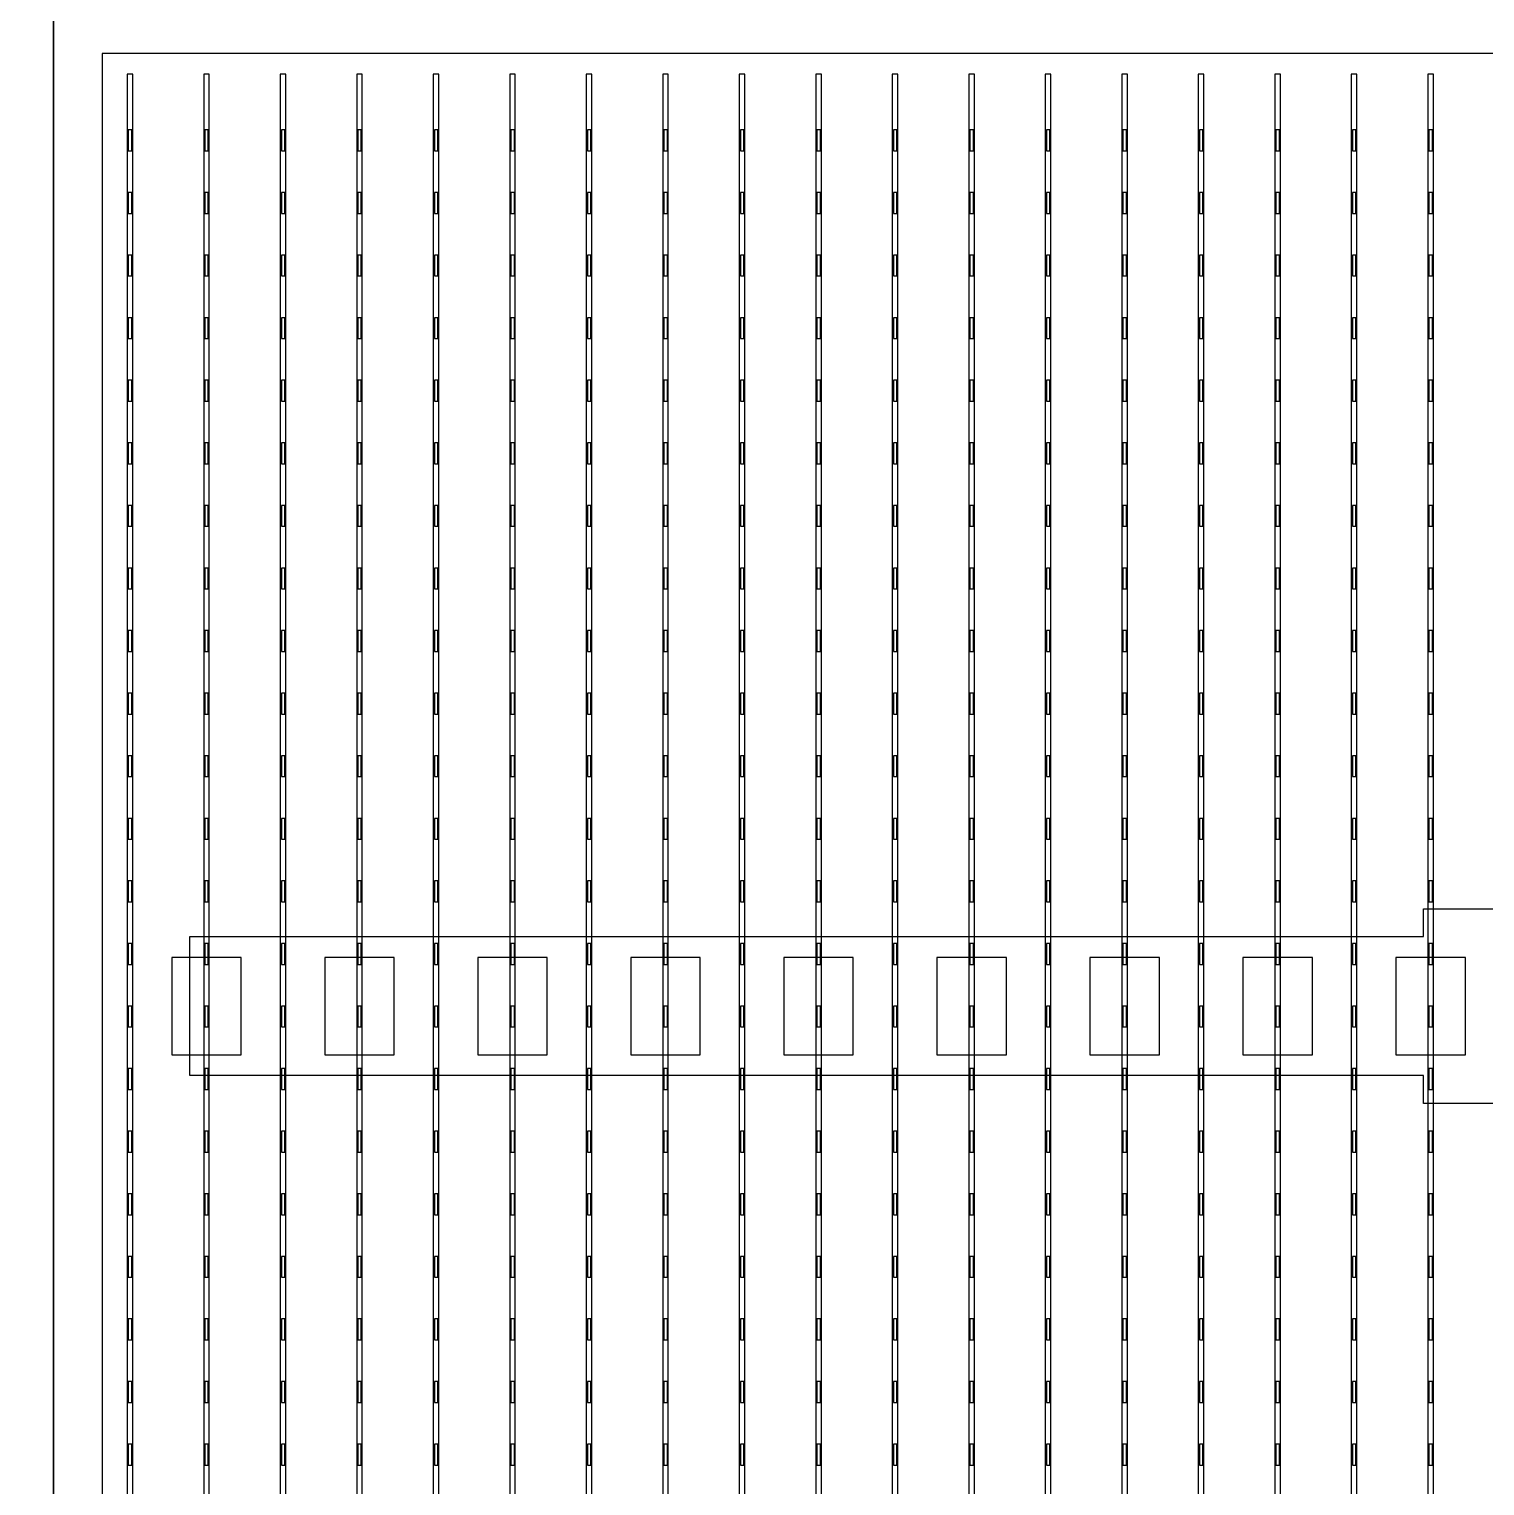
# Model space of a CAD drawing. Header units: millimetres. Extents: x -18 to 142, y -7 to 153.
# Drawn here: x 41.09 to 51.56, y 93.35 to 103.83 of the extents above; entities that cross this region are included whole.
import ezdxf

# ---------------------------------------------------------------- set-up
doc = ezdxf.new("R2010")
doc.units = ezdxf.units.MM
for name, color, linetype in [('BUSBARS', 3, 'Continuous'), ('CELLS', 5, 'Continuous'), ('CONTACT_PADS', 2, 'Continuous'), ('DICING', 4, 'Continuous'), ('FINGERS', 1, 'Continuous'), ('INSULATION', 2, 'Continuous')]:
    doc.layers.add(name, color=color, linetype=linetype)

msp = doc.modelspace()

# ---------------------------------------------------------------- linework, layer by layer
at = {"layer": 'BUSBARS'}
msp.add_lwpolyline([(61.19, 97.3), (61.19, 96.3), (52.32, 96.3), (52.32, 96.1), (51.12, 96.1), (51.12, 96.3), (42.25, 96.3), (42.25, 97.3), (51.12, 97.3), (51.12, 97.5), (52.32, 97.5), (52.32, 97.3), (61.19, 97.3)], close=True, dxfattribs=at)
at = {"layer": 'CELLS'}
for points in [[(41.27, 83.1), (41.27, 104), (20.37, 104), (20.37, 83.1), (41.27, 83.1)], [(62.17, 83.1), (62.17, 104), (41.27, 104), (41.27, 83.1), (62.17, 83.1)]]:
    msp.add_lwpolyline(points, close=True, dxfattribs=at)
at = {"layer": 'CONTACT_PADS'}
for points in [[(41.833, 102.95), (41.833, 103.1), (41.808, 103.1), (41.808, 102.95), (41.833, 102.95)], [(42.383, 102.95), (42.383, 103.1), (42.358, 103.1), (42.358, 102.95), (42.383, 102.95)], [(42.933, 102.95), (42.933, 103.1), (42.908, 103.1), (42.908, 102.95), (42.933, 102.95)], [(43.483, 102.95), (43.483, 103.1), (43.458, 103.1), (43.458, 102.95), (43.483, 102.95)], [(44.033, 102.95), (44.033, 103.1), (44.008, 103.1), (44.008, 102.95), (44.033, 102.95)], [(44.583, 102.95), (44.583, 103.1), (44.558, 103.1), (44.558, 102.95), (44.583, 102.95)], [(45.133, 102.95), (45.133, 103.1), (45.108, 103.1), (45.108, 102.95), (45.133, 102.95)], [(45.683, 102.95), (45.683, 103.1), (45.658, 103.1), (45.658, 102.95), (45.683, 102.95)], [(46.233, 102.95), (46.233, 103.1), (46.208, 103.1), (46.208, 102.95), (46.233, 102.95)], [(46.783, 102.95), (46.783, 103.1), (46.758, 103.1), (46.758, 102.95), (46.783, 102.95)], [(47.333, 102.95), (47.333, 103.1), (47.308, 103.1), (47.308, 102.95), (47.333, 102.95)], [(47.883, 102.95), (47.883, 103.1), (47.858, 103.1), (47.858, 102.95), (47.883, 102.95)], [(48.433, 102.95), (48.433, 103.1), (48.408, 103.1), (48.408, 102.95), (48.433, 102.95)], [(48.983, 102.95), (48.983, 103.1), (48.958, 103.1), (48.958, 102.95), (48.983, 102.95)], [(49.533, 102.95), (49.533, 103.1), (49.508, 103.1), (49.508, 102.95), (49.533, 102.95)], [(50.083, 102.95), (50.083, 103.1), (50.058, 103.1), (50.058, 102.95), (50.083, 102.95)], [(50.633, 102.95), (50.633, 103.1), (50.608, 103.1), (50.608, 102.95), (50.633, 102.95)], [(51.183, 102.95), (51.183, 103.1), (51.158, 103.1), (51.158, 102.95), (51.183, 102.95)], [(41.833, 102.5), (41.833, 102.65), (41.808, 102.65), (41.808, 102.5), (41.833, 102.5)], [(42.383, 102.5), (42.383, 102.65), (42.358, 102.65), (42.358, 102.5), (42.383, 102.5)], [(42.933, 102.5), (42.933, 102.65), (42.908, 102.65), (42.908, 102.5), (42.933, 102.5)], [(43.483, 102.5), (43.483, 102.65), (43.458, 102.65), (43.458, 102.5), (43.483, 102.5)], [(44.033, 102.5), (44.033, 102.65), (44.008, 102.65), (44.008, 102.5), (44.033, 102.5)], [(44.583, 102.5), (44.583, 102.65), (44.558, 102.65), (44.558, 102.5), (44.583, 102.5)], [(45.133, 102.5), (45.133, 102.65), (45.108, 102.65), (45.108, 102.5), (45.133, 102.5)], [(45.683, 102.5), (45.683, 102.65), (45.658, 102.65), (45.658, 102.5), (45.683, 102.5)], [(46.233, 102.5), (46.233, 102.65), (46.208, 102.65), (46.208, 102.5), (46.233, 102.5)], [(46.783, 102.5), (46.783, 102.65), (46.758, 102.65), (46.758, 102.5), (46.783, 102.5)], [(47.333, 102.5), (47.333, 102.65), (47.308, 102.65), (47.308, 102.5), (47.333, 102.5)], [(47.883, 102.5), (47.883, 102.65), (47.858, 102.65), (47.858, 102.5), (47.883, 102.5)], [(48.433, 102.5), (48.433, 102.65), (48.408, 102.65), (48.408, 102.5), (48.433, 102.5)], [(48.983, 102.5), (48.983, 102.65), (48.958, 102.65), (48.958, 102.5), (48.983, 102.5)], [(49.533, 102.5), (49.533, 102.65), (49.508, 102.65), (49.508, 102.5), (49.533, 102.5)], [(50.083, 102.5), (50.083, 102.65), (50.058, 102.65), (50.058, 102.5), (50.083, 102.5)], [(50.633, 102.5), (50.633, 102.65), (50.608, 102.65), (50.608, 102.5), (50.633, 102.5)], [(51.183, 102.5), (51.183, 102.65), (51.158, 102.65), (51.158, 102.5), (51.183, 102.5)], [(41.833, 102.05), (41.833, 102.2), (41.808, 102.2), (41.808, 102.05), (41.833, 102.05)], [(42.383, 102.05), (42.383, 102.2), (42.358, 102.2), (42.358, 102.05), (42.383, 102.05)], [(42.933, 102.05), (42.933, 102.2), (42.908, 102.2), (42.908, 102.05), (42.933, 102.05)], [(43.483, 102.05), (43.483, 102.2), (43.458, 102.2), (43.458, 102.05), (43.483, 102.05)], [(44.033, 102.05), (44.033, 102.2), (44.008, 102.2), (44.008, 102.05), (44.033, 102.05)], [(44.583, 102.05), (44.583, 102.2), (44.558, 102.2), (44.558, 102.05), (44.583, 102.05)], [(45.133, 102.05), (45.133, 102.2), (45.108, 102.2), (45.108, 102.05), (45.133, 102.05)], [(45.683, 102.05), (45.683, 102.2), (45.658, 102.2), (45.658, 102.05), (45.683, 102.05)], [(46.233, 102.05), (46.233, 102.2), (46.208, 102.2), (46.208, 102.05), (46.233, 102.05)], [(46.783, 102.05), (46.783, 102.2), (46.758, 102.2), (46.758, 102.05), (46.783, 102.05)], [(47.333, 102.05), (47.333, 102.2), (47.308, 102.2), (47.308, 102.05), (47.333, 102.05)], [(47.883, 102.05), (47.883, 102.2), (47.858, 102.2), (47.858, 102.05), (47.883, 102.05)], [(48.433, 102.05), (48.433, 102.2), (48.408, 102.2), (48.408, 102.05), (48.433, 102.05)], [(48.983, 102.05), (48.983, 102.2), (48.958, 102.2), (48.958, 102.05), (48.983, 102.05)], [(49.533, 102.05), (49.533, 102.2), (49.508, 102.2), (49.508, 102.05), (49.533, 102.05)], [(50.083, 102.05), (50.083, 102.2), (50.058, 102.2), (50.058, 102.05), (50.083, 102.05)], [(50.633, 102.05), (50.633, 102.2), (50.608, 102.2), (50.608, 102.05), (50.633, 102.05)], [(51.183, 102.05), (51.183, 102.2), (51.158, 102.2), (51.158, 102.05), (51.183, 102.05)], [(41.833, 101.6), (41.833, 101.75), (41.808, 101.75), (41.808, 101.6), (41.833, 101.6)], [(42.383, 101.6), (42.383, 101.75), (42.358, 101.75), (42.358, 101.6), (42.383, 101.6)], [(42.933, 101.6), (42.933, 101.75), (42.908, 101.75), (42.908, 101.6), (42.933, 101.6)], [(43.483, 101.6), (43.483, 101.75), (43.458, 101.75), (43.458, 101.6), (43.483, 101.6)], [(44.033, 101.6), (44.033, 101.75), (44.008, 101.75), (44.008, 101.6), (44.033, 101.6)], [(44.583, 101.6), (44.583, 101.75), (44.558, 101.75), (44.558, 101.6), (44.583, 101.6)], [(45.133, 101.6), (45.133, 101.75), (45.108, 101.75), (45.108, 101.6), (45.133, 101.6)], [(45.683, 101.6), (45.683, 101.75), (45.658, 101.75), (45.658, 101.6), (45.683, 101.6)], [(46.233, 101.6), (46.233, 101.75), (46.208, 101.75), (46.208, 101.6), (46.233, 101.6)], [(46.783, 101.6), (46.783, 101.75), (46.758, 101.75), (46.758, 101.6), (46.783, 101.6)], [(47.333, 101.6), (47.333, 101.75), (47.308, 101.75), (47.308, 101.6), (47.333, 101.6)], [(47.883, 101.6), (47.883, 101.75), (47.858, 101.75), (47.858, 101.6), (47.883, 101.6)], [(48.433, 101.6), (48.433, 101.75), (48.408, 101.75), (48.408, 101.6), (48.433, 101.6)], [(48.983, 101.6), (48.983, 101.75), (48.958, 101.75), (48.958, 101.6), (48.983, 101.6)], [(49.533, 101.6), (49.533, 101.75), (49.508, 101.75), (49.508, 101.6), (49.533, 101.6)], [(50.083, 101.6), (50.083, 101.75), (50.058, 101.75), (50.058, 101.6), (50.083, 101.6)], [(50.633, 101.6), (50.633, 101.75), (50.608, 101.75), (50.608, 101.6), (50.633, 101.6)], [(51.183, 101.6), (51.183, 101.75), (51.158, 101.75), (51.158, 101.6), (51.183, 101.6)], [(41.833, 101.15), (41.833, 101.3), (41.808, 101.3), (41.808, 101.15), (41.833, 101.15)], [(42.383, 101.15), (42.383, 101.3), (42.358, 101.3), (42.358, 101.15), (42.383, 101.15)], [(42.933, 101.15), (42.933, 101.3), (42.908, 101.3), (42.908, 101.15), (42.933, 101.15)], [(43.483, 101.15), (43.483, 101.3), (43.458, 101.3), (43.458, 101.15), (43.483, 101.15)], [(44.033, 101.15), (44.033, 101.3), (44.008, 101.3), (44.008, 101.15), (44.033, 101.15)], [(44.583, 101.15), (44.583, 101.3), (44.558, 101.3), (44.558, 101.15), (44.583, 101.15)], [(45.133, 101.15), (45.133, 101.3), (45.108, 101.3), (45.108, 101.15), (45.133, 101.15)], [(45.683, 101.15), (45.683, 101.3), (45.658, 101.3), (45.658, 101.15), (45.683, 101.15)], [(46.233, 101.15), (46.233, 101.3), (46.208, 101.3), (46.208, 101.15), (46.233, 101.15)], [(46.783, 101.15), (46.783, 101.3), (46.758, 101.3), (46.758, 101.15), (46.783, 101.15)], [(47.333, 101.15), (47.333, 101.3), (47.308, 101.3), (47.308, 101.15), (47.333, 101.15)], [(47.883, 101.15), (47.883, 101.3), (47.858, 101.3), (47.858, 101.15), (47.883, 101.15)], [(48.433, 101.15), (48.433, 101.3), (48.408, 101.3), (48.408, 101.15), (48.433, 101.15)], [(48.983, 101.15), (48.983, 101.3), (48.958, 101.3), (48.958, 101.15), (48.983, 101.15)], [(49.533, 101.15), (49.533, 101.3), (49.508, 101.3), (49.508, 101.15), (49.533, 101.15)], [(50.083, 101.15), (50.083, 101.3), (50.058, 101.3), (50.058, 101.15), (50.083, 101.15)], [(50.633, 101.15), (50.633, 101.3), (50.608, 101.3), (50.608, 101.15), (50.633, 101.15)], [(51.183, 101.15), (51.183, 101.3), (51.158, 101.3), (51.158, 101.15), (51.183, 101.15)], [(41.833, 100.7), (41.833, 100.85), (41.808, 100.85), (41.808, 100.7), (41.833, 100.7)], [(42.383, 100.7), (42.383, 100.85), (42.358, 100.85), (42.358, 100.7), (42.383, 100.7)], [(42.933, 100.7), (42.933, 100.85), (42.908, 100.85), (42.908, 100.7), (42.933, 100.7)], [(43.483, 100.7), (43.483, 100.85), (43.458, 100.85), (43.458, 100.7), (43.483, 100.7)], [(44.033, 100.7), (44.033, 100.85), (44.008, 100.85), (44.008, 100.7), (44.033, 100.7)], [(44.583, 100.7), (44.583, 100.85), (44.558, 100.85), (44.558, 100.7), (44.583, 100.7)], [(45.133, 100.7), (45.133, 100.85), (45.108, 100.85), (45.108, 100.7), (45.133, 100.7)], [(45.683, 100.7), (45.683, 100.85), (45.658, 100.85), (45.658, 100.7), (45.683, 100.7)], [(46.233, 100.7), (46.233, 100.85), (46.208, 100.85), (46.208, 100.7), (46.233, 100.7)], [(46.783, 100.7), (46.783, 100.85), (46.758, 100.85), (46.758, 100.7), (46.783, 100.7)], [(47.333, 100.7), (47.333, 100.85), (47.308, 100.85), (47.308, 100.7), (47.333, 100.7)], [(47.883, 100.7), (47.883, 100.85), (47.858, 100.85), (47.858, 100.7), (47.883, 100.7)], [(48.433, 100.7), (48.433, 100.85), (48.408, 100.85), (48.408, 100.7), (48.433, 100.7)], [(48.983, 100.7), (48.983, 100.85), (48.958, 100.85), (48.958, 100.7), (48.983, 100.7)], [(49.533, 100.7), (49.533, 100.85), (49.508, 100.85), (49.508, 100.7), (49.533, 100.7)], [(50.083, 100.7), (50.083, 100.85), (50.058, 100.85), (50.058, 100.7), (50.083, 100.7)], [(50.633, 100.7), (50.633, 100.85), (50.608, 100.85), (50.608, 100.7), (50.633, 100.7)], [(51.183, 100.7), (51.183, 100.85), (51.158, 100.85), (51.158, 100.7), (51.183, 100.7)], [(41.833, 100.25), (41.833, 100.4), (41.808, 100.4), (41.808, 100.25), (41.833, 100.25)], [(42.383, 100.25), (42.383, 100.4), (42.358, 100.4), (42.358, 100.25), (42.383, 100.25)], [(42.933, 100.25), (42.933, 100.4), (42.908, 100.4), (42.908, 100.25), (42.933, 100.25)], [(43.483, 100.25), (43.483, 100.4), (43.458, 100.4), (43.458, 100.25), (43.483, 100.25)], [(44.033, 100.25), (44.033, 100.4), (44.008, 100.4), (44.008, 100.25), (44.033, 100.25)], [(44.583, 100.25), (44.583, 100.4), (44.558, 100.4), (44.558, 100.25), (44.583, 100.25)], [(45.133, 100.25), (45.133, 100.4), (45.108, 100.4), (45.108, 100.25), (45.133, 100.25)], [(45.683, 100.25), (45.683, 100.4), (45.658, 100.4), (45.658, 100.25), (45.683, 100.25)], [(46.233, 100.25), (46.233, 100.4), (46.208, 100.4), (46.208, 100.25), (46.233, 100.25)], [(46.783, 100.25), (46.783, 100.4), (46.758, 100.4), (46.758, 100.25), (46.783, 100.25)], [(47.333, 100.25), (47.333, 100.4), (47.308, 100.4), (47.308, 100.25), (47.333, 100.25)], [(47.883, 100.25), (47.883, 100.4), (47.858, 100.4), (47.858, 100.25), (47.883, 100.25)], [(48.433, 100.25), (48.433, 100.4), (48.408, 100.4), (48.408, 100.25), (48.433, 100.25)], [(48.983, 100.25), (48.983, 100.4), (48.958, 100.4), (48.958, 100.25), (48.983, 100.25)], [(49.533, 100.25), (49.533, 100.4), (49.508, 100.4), (49.508, 100.25), (49.533, 100.25)], [(50.083, 100.25), (50.083, 100.4), (50.058, 100.4), (50.058, 100.25), (50.083, 100.25)], [(50.633, 100.25), (50.633, 100.4), (50.608, 100.4), (50.608, 100.25), (50.633, 100.25)], [(51.183, 100.25), (51.183, 100.4), (51.158, 100.4), (51.158, 100.25), (51.183, 100.25)], [(41.833, 99.8), (41.833, 99.95), (41.808, 99.95), (41.808, 99.8), (41.833, 99.8)], [(42.383, 99.8), (42.383, 99.95), (42.358, 99.95), (42.358, 99.8), (42.383, 99.8)], [(42.933, 99.8), (42.933, 99.95), (42.908, 99.95), (42.908, 99.8), (42.933, 99.8)], [(43.483, 99.8), (43.483, 99.95), (43.458, 99.95), (43.458, 99.8), (43.483, 99.8)], [(44.033, 99.8), (44.033, 99.95), (44.008, 99.95), (44.008, 99.8), (44.033, 99.8)], [(44.583, 99.8), (44.583, 99.95), (44.558, 99.95), (44.558, 99.8), (44.583, 99.8)], [(45.133, 99.8), (45.133, 99.95), (45.108, 99.95), (45.108, 99.8), (45.133, 99.8)], [(45.683, 99.8), (45.683, 99.95), (45.658, 99.95), (45.658, 99.8), (45.683, 99.8)], [(46.233, 99.8), (46.233, 99.95), (46.208, 99.95), (46.208, 99.8), (46.233, 99.8)], [(46.783, 99.8), (46.783, 99.95), (46.758, 99.95), (46.758, 99.8), (46.783, 99.8)], [(47.333, 99.8), (47.333, 99.95), (47.308, 99.95), (47.308, 99.8), (47.333, 99.8)], [(47.883, 99.8), (47.883, 99.95), (47.858, 99.95), (47.858, 99.8), (47.883, 99.8)], [(48.433, 99.8), (48.433, 99.95), (48.408, 99.95), (48.408, 99.8), (48.433, 99.8)], [(48.983, 99.8), (48.983, 99.95), (48.958, 99.95), (48.958, 99.8), (48.983, 99.8)], [(49.533, 99.8), (49.533, 99.95), (49.508, 99.95), (49.508, 99.8), (49.533, 99.8)], [(50.083, 99.8), (50.083, 99.95), (50.058, 99.95), (50.058, 99.8), (50.083, 99.8)], [(50.633, 99.8), (50.633, 99.95), (50.608, 99.95), (50.608, 99.8), (50.633, 99.8)], [(51.183, 99.8), (51.183, 99.95), (51.158, 99.95), (51.158, 99.8), (51.183, 99.8)], [(41.833, 99.35), (41.833, 99.5), (41.808, 99.5), (41.808, 99.35), (41.833, 99.35)], [(42.383, 99.35), (42.383, 99.5), (42.358, 99.5), (42.358, 99.35), (42.383, 99.35)], [(42.933, 99.35), (42.933, 99.5), (42.908, 99.5), (42.908, 99.35), (42.933, 99.35)], [(43.483, 99.35), (43.483, 99.5), (43.458, 99.5), (43.458, 99.35), (43.483, 99.35)], [(44.033, 99.35), (44.033, 99.5), (44.008, 99.5), (44.008, 99.35), (44.033, 99.35)], [(44.583, 99.35), (44.583, 99.5), (44.558, 99.5), (44.558, 99.35), (44.583, 99.35)], [(45.133, 99.35), (45.133, 99.5), (45.108, 99.5), (45.108, 99.35), (45.133, 99.35)], [(45.683, 99.35), (45.683, 99.5), (45.658, 99.5), (45.658, 99.35), (45.683, 99.35)], [(46.233, 99.35), (46.233, 99.5), (46.208, 99.5), (46.208, 99.35), (46.233, 99.35)], [(46.783, 99.35), (46.783, 99.5), (46.758, 99.5), (46.758, 99.35), (46.783, 99.35)], [(47.333, 99.35), (47.333, 99.5), (47.308, 99.5), (47.308, 99.35), (47.333, 99.35)], [(47.883, 99.35), (47.883, 99.5), (47.858, 99.5), (47.858, 99.35), (47.883, 99.35)], [(48.433, 99.35), (48.433, 99.5), (48.408, 99.5), (48.408, 99.35), (48.433, 99.35)], [(48.983, 99.35), (48.983, 99.5), (48.958, 99.5), (48.958, 99.35), (48.983, 99.35)], [(49.533, 99.35), (49.533, 99.5), (49.508, 99.5), (49.508, 99.35), (49.533, 99.35)], [(50.083, 99.35), (50.083, 99.5), (50.058, 99.5), (50.058, 99.35), (50.083, 99.35)], [(50.633, 99.35), (50.633, 99.5), (50.608, 99.5), (50.608, 99.35), (50.633, 99.35)], [(51.183, 99.35), (51.183, 99.5), (51.158, 99.5), (51.158, 99.35), (51.183, 99.35)], [(41.833, 98.9), (41.833, 99.05), (41.808, 99.05), (41.808, 98.9), (41.833, 98.9)], [(42.383, 98.9), (42.383, 99.05), (42.358, 99.05), (42.358, 98.9), (42.383, 98.9)], [(42.933, 98.9), (42.933, 99.05), (42.908, 99.05), (42.908, 98.9), (42.933, 98.9)], [(43.483, 98.9), (43.483, 99.05), (43.458, 99.05), (43.458, 98.9), (43.483, 98.9)], [(44.033, 98.9), (44.033, 99.05), (44.008, 99.05), (44.008, 98.9), (44.033, 98.9)], [(44.583, 98.9), (44.583, 99.05), (44.558, 99.05), (44.558, 98.9), (44.583, 98.9)], [(45.133, 98.9), (45.133, 99.05), (45.108, 99.05), (45.108, 98.9), (45.133, 98.9)], [(45.683, 98.9), (45.683, 99.05), (45.658, 99.05), (45.658, 98.9), (45.683, 98.9)], [(46.233, 98.9), (46.233, 99.05), (46.208, 99.05), (46.208, 98.9), (46.233, 98.9)], [(46.783, 98.9), (46.783, 99.05), (46.758, 99.05), (46.758, 98.9), (46.783, 98.9)], [(47.333, 98.9), (47.333, 99.05), (47.308, 99.05), (47.308, 98.9), (47.333, 98.9)], [(47.883, 98.9), (47.883, 99.05), (47.858, 99.05), (47.858, 98.9), (47.883, 98.9)], [(48.433, 98.9), (48.433, 99.05), (48.408, 99.05), (48.408, 98.9), (48.433, 98.9)], [(48.983, 98.9), (48.983, 99.05), (48.958, 99.05), (48.958, 98.9), (48.983, 98.9)], [(49.533, 98.9), (49.533, 99.05), (49.508, 99.05), (49.508, 98.9), (49.533, 98.9)], [(50.083, 98.9), (50.083, 99.05), (50.058, 99.05), (50.058, 98.9), (50.083, 98.9)], [(50.633, 98.9), (50.633, 99.05), (50.608, 99.05), (50.608, 98.9), (50.633, 98.9)], [(51.183, 98.9), (51.183, 99.05), (51.158, 99.05), (51.158, 98.9), (51.183, 98.9)], [(41.833, 98.45), (41.833, 98.6), (41.808, 98.6), (41.808, 98.45), (41.833, 98.45)], [(42.383, 98.45), (42.383, 98.6), (42.358, 98.6), (42.358, 98.45), (42.383, 98.45)], [(42.933, 98.45), (42.933, 98.6), (42.908, 98.6), (42.908, 98.45), (42.933, 98.45)], [(43.483, 98.45), (43.483, 98.6), (43.458, 98.6), (43.458, 98.45), (43.483, 98.45)], [(44.033, 98.45), (44.033, 98.6), (44.008, 98.6), (44.008, 98.45), (44.033, 98.45)], [(44.583, 98.45), (44.583, 98.6), (44.558, 98.6), (44.558, 98.45), (44.583, 98.45)], [(45.133, 98.45), (45.133, 98.6), (45.108, 98.6), (45.108, 98.45), (45.133, 98.45)], [(45.683, 98.45), (45.683, 98.6), (45.658, 98.6), (45.658, 98.45), (45.683, 98.45)], [(46.233, 98.45), (46.233, 98.6), (46.208, 98.6), (46.208, 98.45), (46.233, 98.45)], [(46.783, 98.45), (46.783, 98.6), (46.758, 98.6), (46.758, 98.45), (46.783, 98.45)], [(47.333, 98.45), (47.333, 98.6), (47.308, 98.6), (47.308, 98.45), (47.333, 98.45)], [(47.883, 98.45), (47.883, 98.6), (47.858, 98.6), (47.858, 98.45), (47.883, 98.45)], [(48.433, 98.45), (48.433, 98.6), (48.408, 98.6), (48.408, 98.45), (48.433, 98.45)], [(48.983, 98.45), (48.983, 98.6), (48.958, 98.6), (48.958, 98.45), (48.983, 98.45)], [(49.533, 98.45), (49.533, 98.6), (49.508, 98.6), (49.508, 98.45), (49.533, 98.45)], [(50.083, 98.45), (50.083, 98.6), (50.058, 98.6), (50.058, 98.45), (50.083, 98.45)], [(50.633, 98.45), (50.633, 98.6), (50.608, 98.6), (50.608, 98.45), (50.633, 98.45)], [(51.183, 98.45), (51.183, 98.6), (51.158, 98.6), (51.158, 98.45), (51.183, 98.45)], [(41.833, 98), (41.833, 98.15), (41.808, 98.15), (41.808, 98), (41.833, 98)], [(42.383, 98), (42.383, 98.15), (42.358, 98.15), (42.358, 98), (42.383, 98)], [(42.933, 98), (42.933, 98.15), (42.908, 98.15), (42.908, 98), (42.933, 98)], [(43.483, 98), (43.483, 98.15), (43.458, 98.15), (43.458, 98), (43.483, 98)], [(44.033, 98), (44.033, 98.15), (44.008, 98.15), (44.008, 98), (44.033, 98)], [(44.583, 98), (44.583, 98.15), (44.558, 98.15), (44.558, 98), (44.583, 98)], [(45.133, 98), (45.133, 98.15), (45.108, 98.15), (45.108, 98), (45.133, 98)], [(45.683, 98), (45.683, 98.15), (45.658, 98.15), (45.658, 98), (45.683, 98)], [(46.233, 98), (46.233, 98.15), (46.208, 98.15), (46.208, 98), (46.233, 98)], [(46.783, 98), (46.783, 98.15), (46.758, 98.15), (46.758, 98), (46.783, 98)], [(47.333, 98), (47.333, 98.15), (47.308, 98.15), (47.308, 98), (47.333, 98)], [(47.883, 98), (47.883, 98.15), (47.858, 98.15), (47.858, 98), (47.883, 98)], [(48.433, 98), (48.433, 98.15), (48.408, 98.15), (48.408, 98), (48.433, 98)], [(48.983, 98), (48.983, 98.15), (48.958, 98.15), (48.958, 98), (48.983, 98)], [(49.533, 98), (49.533, 98.15), (49.508, 98.15), (49.508, 98), (49.533, 98)], [(50.083, 98), (50.083, 98.15), (50.058, 98.15), (50.058, 98), (50.083, 98)], [(50.633, 98), (50.633, 98.15), (50.608, 98.15), (50.608, 98), (50.633, 98)], [(51.183, 98), (51.183, 98.15), (51.158, 98.15), (51.158, 98), (51.183, 98)], [(41.833, 97.55), (41.833, 97.7), (41.808, 97.7), (41.808, 97.55), (41.833, 97.55)], [(42.383, 97.55), (42.383, 97.7), (42.358, 97.7), (42.358, 97.55), (42.383, 97.55)], [(42.933, 97.55), (42.933, 97.7), (42.908, 97.7), (42.908, 97.55), (42.933, 97.55)], [(43.483, 97.55), (43.483, 97.7), (43.458, 97.7), (43.458, 97.55), (43.483, 97.55)], [(44.033, 97.55), (44.033, 97.7), (44.008, 97.7), (44.008, 97.55), (44.033, 97.55)], [(44.583, 97.55), (44.583, 97.7), (44.558, 97.7), (44.558, 97.55), (44.583, 97.55)], [(45.133, 97.55), (45.133, 97.7), (45.108, 97.7), (45.108, 97.55), (45.133, 97.55)], [(45.683, 97.55), (45.683, 97.7), (45.658, 97.7), (45.658, 97.55), (45.683, 97.55)], [(46.233, 97.55), (46.233, 97.7), (46.208, 97.7), (46.208, 97.55), (46.233, 97.55)], [(46.783, 97.55), (46.783, 97.7), (46.758, 97.7), (46.758, 97.55), (46.783, 97.55)], [(47.333, 97.55), (47.333, 97.7), (47.308, 97.7), (47.308, 97.55), (47.333, 97.55)], [(47.883, 97.55), (47.883, 97.7), (47.858, 97.7), (47.858, 97.55), (47.883, 97.55)], [(48.433, 97.55), (48.433, 97.7), (48.408, 97.7), (48.408, 97.55), (48.433, 97.55)], [(48.983, 97.55), (48.983, 97.7), (48.958, 97.7), (48.958, 97.55), (48.983, 97.55)], [(49.533, 97.55), (49.533, 97.7), (49.508, 97.7), (49.508, 97.55), (49.533, 97.55)], [(50.083, 97.55), (50.083, 97.7), (50.058, 97.7), (50.058, 97.55), (50.083, 97.55)], [(50.633, 97.55), (50.633, 97.7), (50.608, 97.7), (50.608, 97.55), (50.633, 97.55)], [(51.183, 97.55), (51.183, 97.7), (51.158, 97.7), (51.158, 97.55), (51.183, 97.55)], [(41.833, 97.1), (41.833, 97.25), (41.808, 97.25), (41.808, 97.1), (41.833, 97.1)], [(42.383, 97.1), (42.383, 97.25), (42.358, 97.25), (42.358, 97.1), (42.383, 97.1)], [(42.933, 97.1), (42.933, 97.25), (42.908, 97.25), (42.908, 97.1), (42.933, 97.1)], [(43.483, 97.1), (43.483, 97.25), (43.458, 97.25), (43.458, 97.1), (43.483, 97.1)], [(44.033, 97.1), (44.033, 97.25), (44.008, 97.25), (44.008, 97.1), (44.033, 97.1)], [(44.583, 97.1), (44.583, 97.25), (44.558, 97.25), (44.558, 97.1), (44.583, 97.1)], [(45.133, 97.1), (45.133, 97.25), (45.108, 97.25), (45.108, 97.1), (45.133, 97.1)], [(45.683, 97.1), (45.683, 97.25), (45.658, 97.25), (45.658, 97.1), (45.683, 97.1)], [(46.233, 97.1), (46.233, 97.25), (46.208, 97.25), (46.208, 97.1), (46.233, 97.1)], [(46.783, 97.1), (46.783, 97.25), (46.758, 97.25), (46.758, 97.1), (46.783, 97.1)], [(47.333, 97.1), (47.333, 97.25), (47.308, 97.25), (47.308, 97.1), (47.333, 97.1)], [(47.883, 97.1), (47.883, 97.25), (47.858, 97.25), (47.858, 97.1), (47.883, 97.1)], [(48.433, 97.1), (48.433, 97.25), (48.408, 97.25), (48.408, 97.1), (48.433, 97.1)], [(48.983, 97.1), (48.983, 97.25), (48.958, 97.25), (48.958, 97.1), (48.983, 97.1)], [(49.533, 97.1), (49.533, 97.25), (49.508, 97.25), (49.508, 97.1), (49.533, 97.1)], [(50.083, 97.1), (50.083, 97.25), (50.058, 97.25), (50.058, 97.1), (50.083, 97.1)], [(50.633, 97.1), (50.633, 97.25), (50.608, 97.25), (50.608, 97.1), (50.633, 97.1)], [(51.183, 97.1), (51.183, 97.25), (51.158, 97.25), (51.158, 97.1), (51.183, 97.1)], [(41.833, 96.65), (41.833, 96.8), (41.808, 96.8), (41.808, 96.65), (41.833, 96.65)], [(42.383, 96.65), (42.383, 96.8), (42.358, 96.8), (42.358, 96.65), (42.383, 96.65)], [(42.933, 96.65), (42.933, 96.8), (42.908, 96.8), (42.908, 96.65), (42.933, 96.65)], [(43.483, 96.65), (43.483, 96.8), (43.458, 96.8), (43.458, 96.65), (43.483, 96.65)], [(44.033, 96.65), (44.033, 96.8), (44.008, 96.8), (44.008, 96.65), (44.033, 96.65)], [(44.583, 96.65), (44.583, 96.8), (44.558, 96.8), (44.558, 96.65), (44.583, 96.65)], [(45.133, 96.65), (45.133, 96.8), (45.108, 96.8), (45.108, 96.65), (45.133, 96.65)], [(45.683, 96.65), (45.683, 96.8), (45.658, 96.8), (45.658, 96.65), (45.683, 96.65)], [(46.233, 96.65), (46.233, 96.8), (46.208, 96.8), (46.208, 96.65), (46.233, 96.65)], [(46.783, 96.65), (46.783, 96.8), (46.758, 96.8), (46.758, 96.65), (46.783, 96.65)], [(47.333, 96.65), (47.333, 96.8), (47.308, 96.8), (47.308, 96.65), (47.333, 96.65)], [(47.883, 96.65), (47.883, 96.8), (47.858, 96.8), (47.858, 96.65), (47.883, 96.65)], [(48.433, 96.65), (48.433, 96.8), (48.408, 96.8), (48.408, 96.65), (48.433, 96.65)], [(48.983, 96.65), (48.983, 96.8), (48.958, 96.8), (48.958, 96.65), (48.983, 96.65)], [(49.533, 96.65), (49.533, 96.8), (49.508, 96.8), (49.508, 96.65), (49.533, 96.65)], [(50.083, 96.65), (50.083, 96.8), (50.058, 96.8), (50.058, 96.65), (50.083, 96.65)], [(50.633, 96.65), (50.633, 96.8), (50.608, 96.8), (50.608, 96.65), (50.633, 96.65)], [(51.183, 96.65), (51.183, 96.8), (51.158, 96.8), (51.158, 96.65), (51.183, 96.65)], [(41.833, 96.2), (41.833, 96.35), (41.808, 96.35), (41.808, 96.2), (41.833, 96.2)], [(42.383, 96.2), (42.383, 96.35), (42.358, 96.35), (42.358, 96.2), (42.383, 96.2)], [(42.933, 96.2), (42.933, 96.35), (42.908, 96.35), (42.908, 96.2), (42.933, 96.2)], [(43.483, 96.2), (43.483, 96.35), (43.458, 96.35), (43.458, 96.2), (43.483, 96.2)], [(44.033, 96.2), (44.033, 96.35), (44.008, 96.35), (44.008, 96.2), (44.033, 96.2)], [(44.583, 96.2), (44.583, 96.35), (44.558, 96.35), (44.558, 96.2), (44.583, 96.2)], [(45.133, 96.2), (45.133, 96.35), (45.108, 96.35), (45.108, 96.2), (45.133, 96.2)], [(45.683, 96.2), (45.683, 96.35), (45.658, 96.35), (45.658, 96.2), (45.683, 96.2)], [(46.233, 96.2), (46.233, 96.35), (46.208, 96.35), (46.208, 96.2), (46.233, 96.2)], [(46.783, 96.2), (46.783, 96.35), (46.758, 96.35), (46.758, 96.2), (46.783, 96.2)], [(47.333, 96.2), (47.333, 96.35), (47.308, 96.35), (47.308, 96.2), (47.333, 96.2)], [(47.883, 96.2), (47.883, 96.35), (47.858, 96.35), (47.858, 96.2), (47.883, 96.2)], [(48.433, 96.2), (48.433, 96.35), (48.408, 96.35), (48.408, 96.2), (48.433, 96.2)], [(48.983, 96.2), (48.983, 96.35), (48.958, 96.35), (48.958, 96.2), (48.983, 96.2)], [(49.533, 96.2), (49.533, 96.35), (49.508, 96.35), (49.508, 96.2), (49.533, 96.2)], [(50.083, 96.2), (50.083, 96.35), (50.058, 96.35), (50.058, 96.2), (50.083, 96.2)], [(50.633, 96.2), (50.633, 96.35), (50.608, 96.35), (50.608, 96.2), (50.633, 96.2)], [(51.183, 96.2), (51.183, 96.35), (51.158, 96.35), (51.158, 96.2), (51.183, 96.2)], [(41.833, 95.75), (41.833, 95.9), (41.808, 95.9), (41.808, 95.75), (41.833, 95.75)], [(42.383, 95.75), (42.383, 95.9), (42.358, 95.9), (42.358, 95.75), (42.383, 95.75)], [(42.933, 95.75), (42.933, 95.9), (42.908, 95.9), (42.908, 95.75), (42.933, 95.75)], [(43.483, 95.75), (43.483, 95.9), (43.458, 95.9), (43.458, 95.75), (43.483, 95.75)], [(44.033, 95.75), (44.033, 95.9), (44.008, 95.9), (44.008, 95.75), (44.033, 95.75)], [(44.583, 95.75), (44.583, 95.9), (44.558, 95.9), (44.558, 95.75), (44.583, 95.75)], [(45.133, 95.75), (45.133, 95.9), (45.108, 95.9), (45.108, 95.75), (45.133, 95.75)], [(45.683, 95.75), (45.683, 95.9), (45.658, 95.9), (45.658, 95.75), (45.683, 95.75)], [(46.233, 95.75), (46.233, 95.9), (46.208, 95.9), (46.208, 95.75), (46.233, 95.75)], [(46.783, 95.75), (46.783, 95.9), (46.758, 95.9), (46.758, 95.75), (46.783, 95.75)], [(47.333, 95.75), (47.333, 95.9), (47.308, 95.9), (47.308, 95.75), (47.333, 95.75)], [(47.883, 95.75), (47.883, 95.9), (47.858, 95.9), (47.858, 95.75), (47.883, 95.75)], [(48.433, 95.75), (48.433, 95.9), (48.408, 95.9), (48.408, 95.75), (48.433, 95.75)], [(48.983, 95.75), (48.983, 95.9), (48.958, 95.9), (48.958, 95.75), (48.983, 95.75)], [(49.533, 95.75), (49.533, 95.9), (49.508, 95.9), (49.508, 95.75), (49.533, 95.75)], [(50.083, 95.75), (50.083, 95.9), (50.058, 95.9), (50.058, 95.75), (50.083, 95.75)], [(50.633, 95.75), (50.633, 95.9), (50.608, 95.9), (50.608, 95.75), (50.633, 95.75)], [(51.183, 95.75), (51.183, 95.9), (51.158, 95.9), (51.158, 95.75), (51.183, 95.75)], [(41.833, 95.3), (41.833, 95.45), (41.808, 95.45), (41.808, 95.3), (41.833, 95.3)], [(42.383, 95.3), (42.383, 95.45), (42.358, 95.45), (42.358, 95.3), (42.383, 95.3)], [(42.933, 95.3), (42.933, 95.45), (42.908, 95.45), (42.908, 95.3), (42.933, 95.3)], [(43.483, 95.3), (43.483, 95.45), (43.458, 95.45), (43.458, 95.3), (43.483, 95.3)], [(44.033, 95.3), (44.033, 95.45), (44.008, 95.45), (44.008, 95.3), (44.033, 95.3)], [(44.583, 95.3), (44.583, 95.45), (44.558, 95.45), (44.558, 95.3), (44.583, 95.3)], [(45.133, 95.3), (45.133, 95.45), (45.108, 95.45), (45.108, 95.3), (45.133, 95.3)], [(45.683, 95.3), (45.683, 95.45), (45.658, 95.45), (45.658, 95.3), (45.683, 95.3)], [(46.233, 95.3), (46.233, 95.45), (46.208, 95.45), (46.208, 95.3), (46.233, 95.3)], [(46.783, 95.3), (46.783, 95.45), (46.758, 95.45), (46.758, 95.3), (46.783, 95.3)], [(47.333, 95.3), (47.333, 95.45), (47.308, 95.45), (47.308, 95.3), (47.333, 95.3)], [(47.883, 95.3), (47.883, 95.45), (47.858, 95.45), (47.858, 95.3), (47.883, 95.3)], [(48.433, 95.3), (48.433, 95.45), (48.408, 95.45), (48.408, 95.3), (48.433, 95.3)], [(48.983, 95.3), (48.983, 95.45), (48.958, 95.45), (48.958, 95.3), (48.983, 95.3)], [(49.533, 95.3), (49.533, 95.45), (49.508, 95.45), (49.508, 95.3), (49.533, 95.3)], [(50.083, 95.3), (50.083, 95.45), (50.058, 95.45), (50.058, 95.3), (50.083, 95.3)], [(50.633, 95.3), (50.633, 95.45), (50.608, 95.45), (50.608, 95.3), (50.633, 95.3)], [(51.183, 95.3), (51.183, 95.45), (51.158, 95.45), (51.158, 95.3), (51.183, 95.3)], [(41.833, 94.85), (41.833, 95), (41.808, 95), (41.808, 94.85), (41.833, 94.85)], [(42.383, 94.85), (42.383, 95), (42.358, 95), (42.358, 94.85), (42.383, 94.85)], [(42.933, 94.85), (42.933, 95), (42.908, 95), (42.908, 94.85), (42.933, 94.85)], [(43.483, 94.85), (43.483, 95), (43.458, 95), (43.458, 94.85), (43.483, 94.85)], [(44.033, 94.85), (44.033, 95), (44.008, 95), (44.008, 94.85), (44.033, 94.85)], [(44.583, 94.85), (44.583, 95), (44.558, 95), (44.558, 94.85), (44.583, 94.85)], [(45.133, 94.85), (45.133, 95), (45.108, 95), (45.108, 94.85), (45.133, 94.85)], [(45.683, 94.85), (45.683, 95), (45.658, 95), (45.658, 94.85), (45.683, 94.85)], [(46.233, 94.85), (46.233, 95), (46.208, 95), (46.208, 94.85), (46.233, 94.85)], [(46.783, 94.85), (46.783, 95), (46.758, 95), (46.758, 94.85), (46.783, 94.85)], [(47.333, 94.85), (47.333, 95), (47.308, 95), (47.308, 94.85), (47.333, 94.85)], [(47.883, 94.85), (47.883, 95), (47.858, 95), (47.858, 94.85), (47.883, 94.85)], [(48.433, 94.85), (48.433, 95), (48.408, 95), (48.408, 94.85), (48.433, 94.85)], [(48.983, 94.85), (48.983, 95), (48.958, 95), (48.958, 94.85), (48.983, 94.85)], [(49.533, 94.85), (49.533, 95), (49.508, 95), (49.508, 94.85), (49.533, 94.85)], [(50.083, 94.85), (50.083, 95), (50.058, 95), (50.058, 94.85), (50.083, 94.85)], [(50.633, 94.85), (50.633, 95), (50.608, 95), (50.608, 94.85), (50.633, 94.85)], [(51.183, 94.85), (51.183, 95), (51.158, 95), (51.158, 94.85), (51.183, 94.85)], [(41.833, 94.4), (41.833, 94.55), (41.808, 94.55), (41.808, 94.4), (41.833, 94.4)], [(42.383, 94.4), (42.383, 94.55), (42.358, 94.55), (42.358, 94.4), (42.383, 94.4)], [(42.933, 94.4), (42.933, 94.55), (42.908, 94.55), (42.908, 94.4), (42.933, 94.4)], [(43.483, 94.4), (43.483, 94.55), (43.458, 94.55), (43.458, 94.4), (43.483, 94.4)], [(44.033, 94.4), (44.033, 94.55), (44.008, 94.55), (44.008, 94.4), (44.033, 94.4)], [(44.583, 94.4), (44.583, 94.55), (44.558, 94.55), (44.558, 94.4), (44.583, 94.4)], [(45.133, 94.4), (45.133, 94.55), (45.108, 94.55), (45.108, 94.4), (45.133, 94.4)], [(45.683, 94.4), (45.683, 94.55), (45.658, 94.55), (45.658, 94.4), (45.683, 94.4)], [(46.233, 94.4), (46.233, 94.55), (46.208, 94.55), (46.208, 94.4), (46.233, 94.4)], [(46.783, 94.4), (46.783, 94.55), (46.758, 94.55), (46.758, 94.4), (46.783, 94.4)], [(47.333, 94.4), (47.333, 94.55), (47.308, 94.55), (47.308, 94.4), (47.333, 94.4)], [(47.883, 94.4), (47.883, 94.55), (47.858, 94.55), (47.858, 94.4), (47.883, 94.4)], [(48.433, 94.4), (48.433, 94.55), (48.408, 94.55), (48.408, 94.4), (48.433, 94.4)], [(48.983, 94.4), (48.983, 94.55), (48.958, 94.55), (48.958, 94.4), (48.983, 94.4)], [(49.533, 94.4), (49.533, 94.55), (49.508, 94.55), (49.508, 94.4), (49.533, 94.4)], [(50.083, 94.4), (50.083, 94.55), (50.058, 94.55), (50.058, 94.4), (50.083, 94.4)], [(50.633, 94.4), (50.633, 94.55), (50.608, 94.55), (50.608, 94.4), (50.633, 94.4)], [(51.183, 94.4), (51.183, 94.55), (51.158, 94.55), (51.158, 94.4), (51.183, 94.4)], [(41.833, 93.95), (41.833, 94.1), (41.808, 94.1), (41.808, 93.95), (41.833, 93.95)], [(42.383, 93.95), (42.383, 94.1), (42.358, 94.1), (42.358, 93.95), (42.383, 93.95)], [(42.933, 93.95), (42.933, 94.1), (42.908, 94.1), (42.908, 93.95), (42.933, 93.95)], [(43.483, 93.95), (43.483, 94.1), (43.458, 94.1), (43.458, 93.95), (43.483, 93.95)], [(44.033, 93.95), (44.033, 94.1), (44.008, 94.1), (44.008, 93.95), (44.033, 93.95)], [(44.583, 93.95), (44.583, 94.1), (44.558, 94.1), (44.558, 93.95), (44.583, 93.95)], [(45.133, 93.95), (45.133, 94.1), (45.108, 94.1), (45.108, 93.95), (45.133, 93.95)], [(45.683, 93.95), (45.683, 94.1), (45.658, 94.1), (45.658, 93.95), (45.683, 93.95)], [(46.233, 93.95), (46.233, 94.1), (46.208, 94.1), (46.208, 93.95), (46.233, 93.95)], [(46.783, 93.95), (46.783, 94.1), (46.758, 94.1), (46.758, 93.95), (46.783, 93.95)], [(47.333, 93.95), (47.333, 94.1), (47.308, 94.1), (47.308, 93.95), (47.333, 93.95)], [(47.883, 93.95), (47.883, 94.1), (47.858, 94.1), (47.858, 93.95), (47.883, 93.95)], [(48.433, 93.95), (48.433, 94.1), (48.408, 94.1), (48.408, 93.95), (48.433, 93.95)], [(48.983, 93.95), (48.983, 94.1), (48.958, 94.1), (48.958, 93.95), (48.983, 93.95)], [(49.533, 93.95), (49.533, 94.1), (49.508, 94.1), (49.508, 93.95), (49.533, 93.95)], [(50.083, 93.95), (50.083, 94.1), (50.058, 94.1), (50.058, 93.95), (50.083, 93.95)], [(50.633, 93.95), (50.633, 94.1), (50.608, 94.1), (50.608, 93.95), (50.633, 93.95)], [(51.183, 93.95), (51.183, 94.1), (51.158, 94.1), (51.158, 93.95), (51.183, 93.95)], [(41.833, 93.5), (41.833, 93.65), (41.808, 93.65), (41.808, 93.5), (41.833, 93.5)], [(42.383, 93.5), (42.383, 93.65), (42.358, 93.65), (42.358, 93.5), (42.383, 93.5)], [(42.933, 93.5), (42.933, 93.65), (42.908, 93.65), (42.908, 93.5), (42.933, 93.5)], [(43.483, 93.5), (43.483, 93.65), (43.458, 93.65), (43.458, 93.5), (43.483, 93.5)], [(44.033, 93.5), (44.033, 93.65), (44.008, 93.65), (44.008, 93.5), (44.033, 93.5)], [(44.583, 93.5), (44.583, 93.65), (44.558, 93.65), (44.558, 93.5), (44.583, 93.5)], [(45.133, 93.5), (45.133, 93.65), (45.108, 93.65), (45.108, 93.5), (45.133, 93.5)], [(45.683, 93.5), (45.683, 93.65), (45.658, 93.65), (45.658, 93.5), (45.683, 93.5)], [(46.233, 93.5), (46.233, 93.65), (46.208, 93.65), (46.208, 93.5), (46.233, 93.5)], [(46.783, 93.5), (46.783, 93.65), (46.758, 93.65), (46.758, 93.5), (46.783, 93.5)], [(47.333, 93.5), (47.333, 93.65), (47.308, 93.65), (47.308, 93.5), (47.333, 93.5)], [(47.883, 93.5), (47.883, 93.65), (47.858, 93.65), (47.858, 93.5), (47.883, 93.5)], [(48.433, 93.5), (48.433, 93.65), (48.408, 93.65), (48.408, 93.5), (48.433, 93.5)], [(48.983, 93.5), (48.983, 93.65), (48.958, 93.65), (48.958, 93.5), (48.983, 93.5)], [(49.533, 93.5), (49.533, 93.65), (49.508, 93.65), (49.508, 93.5), (49.533, 93.5)], [(50.083, 93.5), (50.083, 93.65), (50.058, 93.65), (50.058, 93.5), (50.083, 93.5)], [(50.633, 93.5), (50.633, 93.65), (50.608, 93.65), (50.608, 93.5), (50.633, 93.5)], [(51.183, 93.5), (51.183, 93.65), (51.158, 93.65), (51.158, 93.5), (51.183, 93.5)]]:
    msp.add_lwpolyline(points, close=True, dxfattribs=at)
at = {"layer": 'DICING'}
for q in [(41.27, 152.65), (41.27, 152.65), (41.27, 152.65), (41.27, 152.65), (41.27, 152.65), (41.27, 152.65), (41.27, 131.75), (41.27, 131.75), (41.27, 131.75), (41.27, 131.75), (41.27, 131.75), (41.27, 131.75), (41.27, 110.85), (41.27, 110.85), (41.27, 110.85), (41.27, 110.85), (41.27, 110.85), (41.27, 110.85)]:
    msp.add_line((41.27, -7.35), q, dxfattribs=at)
at = {"layer": 'FINGERS'}
for points in [[(41.84, 83.6), (41.84, 103.5), (41.8, 103.5), (41.8, 83.6), (41.84, 83.6)], [(42.39, 83.6), (42.39, 103.5), (42.35, 103.5), (42.35, 83.6), (42.39, 83.6)], [(42.94, 83.6), (42.94, 103.5), (42.9, 103.5), (42.9, 83.6), (42.94, 83.6)], [(43.49, 83.6), (43.49, 103.5), (43.45, 103.5), (43.45, 83.6), (43.49, 83.6)], [(44.04, 83.6), (44.04, 103.5), (44, 103.5), (44, 83.6), (44.04, 83.6)], [(44.59, 83.6), (44.59, 103.5), (44.55, 103.5), (44.55, 83.6), (44.59, 83.6)], [(45.14, 83.6), (45.14, 103.5), (45.1, 103.5), (45.1, 83.6), (45.14, 83.6)], [(45.69, 83.6), (45.69, 103.5), (45.65, 103.5), (45.65, 83.6), (45.69, 83.6)], [(46.24, 83.6), (46.24, 103.5), (46.2, 103.5), (46.2, 83.6), (46.24, 83.6)], [(46.79, 83.6), (46.79, 103.5), (46.75, 103.5), (46.75, 83.6), (46.79, 83.6)], [(47.34, 83.6), (47.34, 103.5), (47.3, 103.5), (47.3, 83.6), (47.34, 83.6)], [(47.89, 83.6), (47.89, 103.5), (47.85, 103.5), (47.85, 83.6), (47.89, 83.6)], [(48.44, 83.6), (48.44, 103.5), (48.4, 103.5), (48.4, 83.6), (48.44, 83.6)], [(48.99, 83.6), (48.99, 103.5), (48.95, 103.5), (48.95, 83.6), (48.99, 83.6)], [(49.54, 83.6), (49.54, 103.5), (49.5, 103.5), (49.5, 83.6), (49.54, 83.6)], [(50.09, 83.6), (50.09, 103.5), (50.05, 103.5), (50.05, 83.6), (50.09, 83.6)], [(50.64, 83.6), (50.64, 103.5), (50.6, 103.5), (50.6, 83.6), (50.64, 83.6)], [(51.19, 83.6), (51.19, 103.5), (51.15, 103.5), (51.15, 83.6), (51.19, 83.6)]]:
    msp.add_lwpolyline(points, close=True, dxfattribs=at)
at = {"layer": 'INSULATION'}
for points in [[(61.82, 83.45), (61.82, 103.65), (41.62, 103.65), (41.62, 83.45), (61.82, 83.45)], [(42.62, 96.45), (42.62, 97.15), (42.12, 97.15), (42.12, 96.45), (42.62, 96.45)], [(43.72, 96.45), (43.72, 97.15), (43.22, 97.15), (43.22, 96.45), (43.72, 96.45)], [(44.82, 96.45), (44.82, 97.15), (44.32, 97.15), (44.32, 96.45), (44.82, 96.45)], [(45.92, 96.45), (45.92, 97.15), (45.42, 97.15), (45.42, 96.45), (45.92, 96.45)], [(47.02, 96.45), (47.02, 97.15), (46.52, 97.15), (46.52, 96.45), (47.02, 96.45)], [(48.12, 96.45), (48.12, 97.15), (47.62, 97.15), (47.62, 96.45), (48.12, 96.45)], [(49.22, 96.45), (49.22, 97.15), (48.72, 97.15), (48.72, 96.45), (49.22, 96.45)], [(50.32, 96.45), (50.32, 97.15), (49.82, 97.15), (49.82, 96.45), (50.32, 96.45)], [(51.42, 96.45), (51.42, 97.15), (50.92, 97.15), (50.92, 96.45), (51.42, 96.45)]]:
    msp.add_lwpolyline(points, close=True, dxfattribs=at)

doc.saveas('drawing.dxf')
